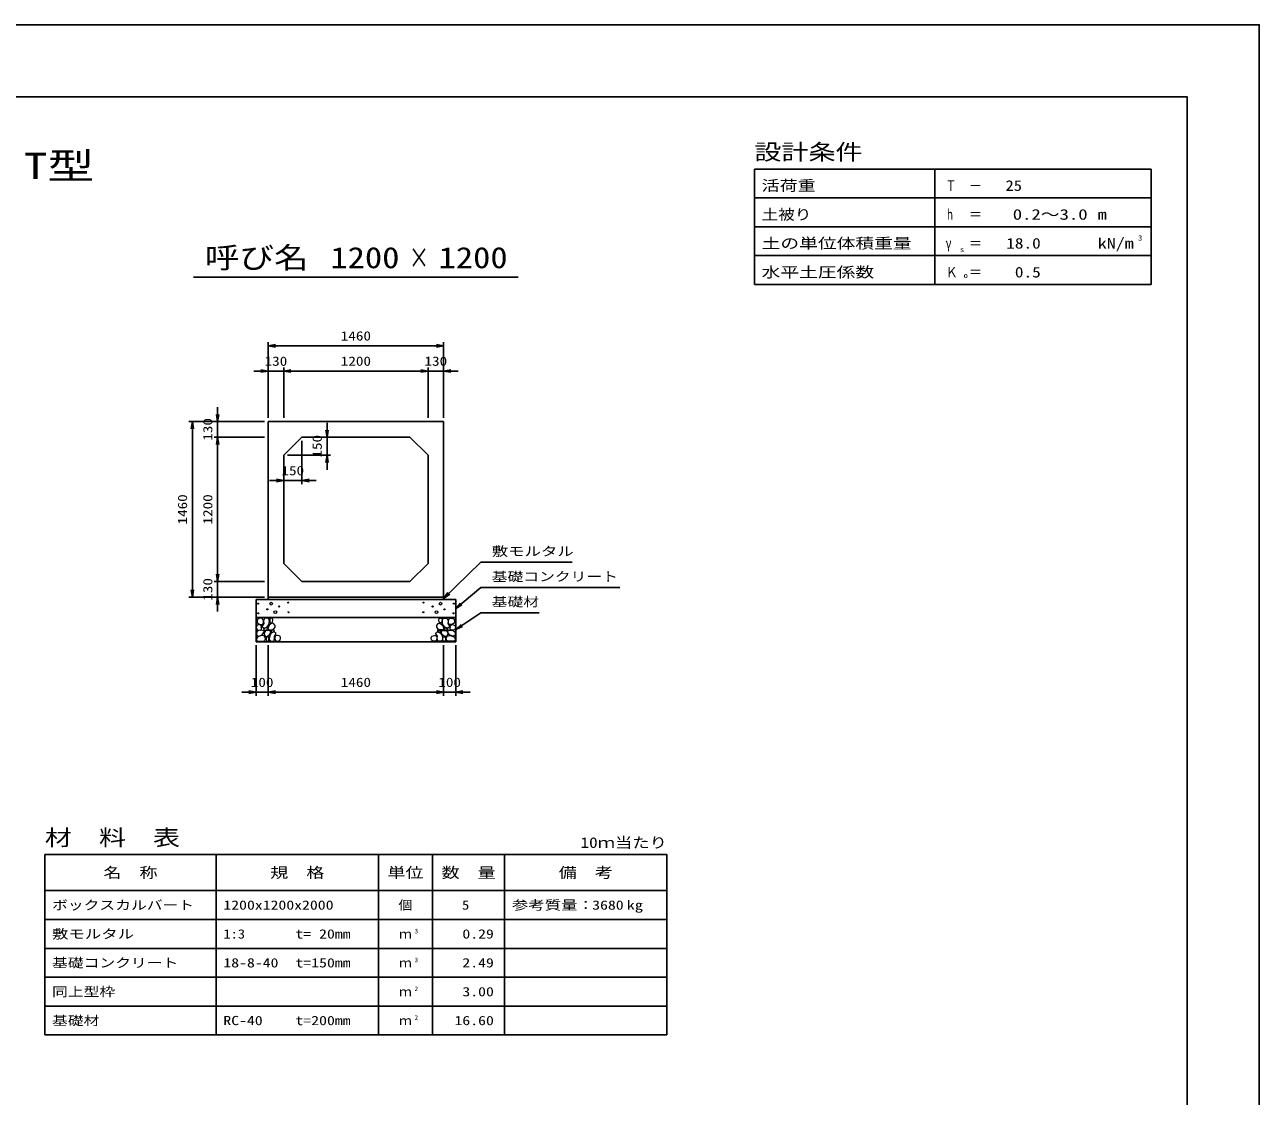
# Model space of a CAD drawing. Units: millimetres at full size. Extents: x 0 to 25230, y 0 to 17820.
# Drawn here: x 14960 to 25230, y 8910 to 17820 of the extents above; entities that cross this region are included whole.
import ezdxf
from ezdxf.enums import TextEntityAlignment as Align

# ---------------------------------------------------------------- set-up
doc = ezdxf.new("R2010")
doc.units = ezdxf.units.MM
for name, color, linetype, lineweight in [('D-DCR-HCHn', 4, 'Continuous', 9), ('D-MTR-FRAM', 7, 'Continuous', 25), ('D-MTR-LINE', 7, 'Continuous', 25), ('D-STR-DIM', 7, 'Continuous', 25), ('D-STR-STRn', 1, 'Continuous', 25), ('D-STR-TXT', 7, 'Continuous', 25), ('D-TTL', 2, 'Continuous', 25), ('D-TTL-FRAM', 2, 'Continuous', 25), ('D-TTL-LINE', 7, 'Continuous', 25), ('D-TTL-TXT', 7, 'Continuous', 25)]:
    doc.layers.add(name, color=color, linetype=linetype, lineweight=lineweight)
doc.layers.add('D-MTR', color=7, linetype='Continuous')
doc.layers.add('D-MTR-TXT', color=7, linetype='Continuous')
doc.styles.add('ＭＳ ゴシック', font='')
doc.styles.get('ＭＳ ゴシック').set_extended_font_data('MS Gothic')

# ---------------------------------------------------------------- blocks, each defined once
blk = doc.blocks.new('open_arrow')
at = {"color": 0, "linetype": 'Continuous', "lineweight": -2}
blk.add_lwpolyline([(7.5, 1.25), (0, 0), (7.5, -1.25)], dxfattribs=at)

msp = doc.modelspace()

# ---------------------------------------------------------------- linework, layer by layer
at = {"layer": 'D-DCR-HCHn'}
for points in [[(16936.198, 12881.594), (16915.395, 12886.217), (16896.904, 12876.971), (16894.592, 12856.168), (16899.215, 12839.988), (16922.33, 12833.053), (16938.51, 12833.053), (16945.444, 12844.611), (16945.444, 12870.037)], [(16954.69, 12883.906), (16947.756, 12863.102), (16950.067, 12839.988), (16933.887, 12814.562), (16954.69, 12803.005), (16977.805, 12814.562), (16991.673, 12833.053), (16996.296, 12863.102), (16991.673, 12879.283), (16977.805, 12886.217)], [(16993.985, 12828.431), (16982.427, 12800.693), (16991.673, 12789.136), (17019.411, 12789.136), (17030.968, 12793.759), (17042.525, 12809.939), (17042.525, 12823.808), (17030.968, 12842.299), (17017.099, 12844.611)], [(16998.608, 12879.283), (16998.608, 12851.545), (17010.165, 12844.611), (17021.722, 12851.545), (17024.034, 12867.725), (17021.722, 12881.594), (17005.542, 12886.217)], [(18436.015, 12828.431), (18447.573, 12800.693), (18438.327, 12789.136), (18410.589, 12789.136), (18399.032, 12793.759), (18387.475, 12809.939), (18387.475, 12823.808), (18399.032, 12842.299), (18412.901, 12844.611)], [(18431.392, 12879.283), (18431.392, 12851.545), (18419.835, 12844.611), (18408.278, 12851.545), (18405.966, 12867.725), (18408.278, 12881.594), (18424.458, 12886.217)], [(18475.31, 12883.906), (18482.244, 12863.102), (18479.933, 12839.988), (18496.113, 12814.562), (18475.31, 12803.005), (18452.195, 12814.562), (18438.327, 12833.053), (18433.704, 12863.102), (18438.327, 12879.283), (18452.195, 12886.217)], [(18493.802, 12881.594), (18514.605, 12886.217), (18533.096, 12876.971), (18535.408, 12856.168), (18530.785, 12839.988), (18507.67, 12833.053), (18491.49, 12833.053), (18484.556, 12844.611), (18484.556, 12870.037)], [(16892.281, 12823.808), (16885.346, 12803.005), (16894.592, 12789.136), (16917.707, 12786.824), (16933.488, 12793.599), (16926.952, 12809.939), (16931.575, 12819.185), (16922.33, 12828.431), (16908.461, 12833.053)], [(16936.155, 12747.009), (16953.277, 12772.692), (16951.137, 12779.112), (16927.594, 12785.533), (16906.192, 12783.393), (16891.21, 12770.551), (16889.07, 12755.57), (16891.21, 12740.588), (16908.332, 12736.308)], [(16944.716, 12693.503), (16959.698, 12699.924), (16963.978, 12721.326), (16955.417, 12736.308), (16940.435, 12740.588), (16921.173, 12738.448), (16899.771, 12729.887), (16889.07, 12717.045), (16889.07, 12702.064), (16895.49, 12693.503), (16921.173, 12695.643)], [(16959.313, 12803.005), (16947.756, 12793.759), (16952.379, 12786.824), (16968.559, 12786.824), (16975.493, 12789.136), (16980.116, 12798.382), (16973.182, 12805.316)], [(16996.082, 12747.009), (17006.783, 12772.692), (16998.222, 12783.393), (16972.539, 12783.393), (16961.838, 12779.112), (16951.137, 12764.131), (16951.137, 12751.289), (16961.838, 12734.167), (16974.679, 12732.027)], [(17032.466, 12695.643), (17038.886, 12714.905), (17036.746, 12736.308), (17051.728, 12759.85), (17032.466, 12770.551), (17011.063, 12759.85), (16998.222, 12742.728), (16993.941, 12714.905), (16998.222, 12699.924), (17011.063, 12693.503)], [(17028.185, 12770.551), (17038.886, 12779.112), (17034.606, 12785.533), (17019.624, 12785.533), (17013.204, 12783.393), (17008.923, 12774.832), (17015.344, 12768.411)], [(17049.588, 12697.783), (17068.85, 12693.503), (17085.972, 12702.064), (17088.112, 12721.326), (17083.831, 12736.308), (17062.429, 12742.728), (17047.447, 12742.728), (17041.027, 12732.027), (17041.027, 12708.484)], [(18380.412, 12697.783), (18361.15, 12693.503), (18344.028, 12702.064), (18341.888, 12721.326), (18346.169, 12736.308), (18367.571, 12742.728), (18382.553, 12742.728), (18388.973, 12732.027), (18388.973, 12708.484)], [(18397.534, 12695.643), (18391.114, 12714.905), (18393.254, 12736.308), (18378.272, 12759.85), (18397.534, 12770.551), (18418.937, 12759.85), (18431.778, 12742.728), (18436.059, 12714.905), (18431.778, 12699.924), (18418.937, 12693.503)], [(18401.815, 12770.551), (18391.114, 12779.112), (18395.394, 12785.533), (18410.376, 12785.533), (18416.796, 12783.393), (18421.077, 12774.832), (18414.656, 12768.411)], [(18433.918, 12747.009), (18423.217, 12772.692), (18431.778, 12783.393), (18457.461, 12783.393), (18468.162, 12779.112), (18478.863, 12764.131), (18478.863, 12751.289), (18468.162, 12734.167), (18455.321, 12732.027)], [(18470.687, 12803.005), (18482.244, 12793.759), (18477.621, 12786.824), (18461.441, 12786.824), (18454.507, 12789.136), (18449.884, 12798.382), (18456.818, 12805.316)], [(18485.284, 12693.503), (18470.302, 12699.924), (18466.022, 12721.326), (18474.583, 12736.308), (18489.565, 12740.588), (18508.827, 12738.448), (18530.229, 12729.887), (18540.93, 12717.045), (18540.93, 12702.064), (18534.51, 12693.503), (18508.827, 12695.643)], [(18493.845, 12747.009), (18476.723, 12772.692), (18478.863, 12779.112), (18502.406, 12785.533), (18523.808, 12783.393), (18538.79, 12770.551), (18540.93, 12755.57), (18538.79, 12740.588), (18521.668, 12736.308)], [(18537.719, 12823.808), (18544.654, 12803.005), (18535.408, 12789.136), (18512.293, 12786.824), (18496.512, 12793.599), (18503.048, 12809.939), (18498.425, 12819.185), (18507.67, 12828.431), (18521.539, 12833.053)], [(16991.801, 12699.924), (16991.801, 12725.606), (16981.1, 12732.027), (16970.399, 12725.606), (16968.259, 12710.625), (16970.399, 12697.783), (16985.381, 12693.503)], [(18438.199, 12699.924), (18438.199, 12725.606), (18448.9, 12732.027), (18459.601, 12725.606), (18461.741, 12710.625), (18459.601, 12697.783), (18444.619, 12693.503)]]:
    msp.add_lwpolyline(points, close=True, dxfattribs=at)
for centre, radius in [((16901.091, 13006.145), 4.5), ((16978.437, 12958.641), 4.5), ((17010.004, 13006.145), 11.25), ((17044.996, 12934.955), 11.25), ((17076.563, 12982.459), 4.5), ((17152.197, 13015.221), 4.5), ((18277.803, 13015.221), 4.5), ((18353.437, 12982.459), 4.5), ((18385.004, 12934.955), 11.25), ((18419.996, 13006.145), 11.25), ((18451.563, 12958.641), 4.5), ((18528.909, 13006.145), 4.5), ((16902.803, 12925.879), 4.5), ((17153.909, 12934.955), 4.5), ((18276.091, 12934.955), 4.5), ((18527.197, 12925.879), 4.5)]:
    msp.add_circle(centre, radius, dxfattribs=at)
at = {"layer": 'D-MTR-FRAM'}
for p, q in [((15127.5, 10920), (20302.5, 10920)), ((15127.5, 10920), (15127.5, 9420)), ((20302.5, 10920), (20302.5, 9420)), ((15127.5, 9420), (20302.5, 9420))]:
    msp.add_line(p, q, dxfattribs=at)
at = {"layer": 'D-MTR-LINE'}
for p, q in [((16552.5, 10920), (16552.5, 9420)), ((17902.5, 10920), (17902.5, 9420)), ((18352.5, 10920), (18352.5, 9420)), ((18952.5, 10920), (18952.5, 9420)), ((15127.5, 10620), (20302.5, 10620)), ((15127.5, 10380), (20302.5, 10380)), ((15127.5, 10140), (20302.5, 10140)), ((15127.5, 9900), (20302.5, 9900)), ((15127.5, 9660), (20302.5, 9660))]:
    msp.add_line(p, q, dxfattribs=at)
at = {"layer": 'D-STR-DIM'}
for p, q in [((16985, 14550), (16985, 15180)), ((16985, 15150), (18445, 15150)), ((18445, 14550), (18445, 15180)), ((16865, 14940), (17235, 14940)), ((16985, 14550), (16985, 14970)), ((17115, 14550), (17115, 14970)), ((17115, 14550), (17115, 14970)), ((17115, 14940), (18315, 14940)), ((18195, 14940), (18565, 14940)), ((18315, 14550), (18315, 14970)), ((18315, 14550), (18315, 14970)), ((18445, 14550), (18445, 14970)), ((16565, 14270), (16565, 14640)), ((16955, 14520), (16325, 14520)), ((16355, 13060), (16355, 14520)), ((16955, 14520), (16535, 14520)), ((17475, 14120), (17475, 14510)), ((16955, 14390), (16535, 14390)), ((16955, 14390), (16535, 14390)), ((16565, 13190), (16565, 14390)), ((17295, 14390), (17505, 14390)), ((17265, 14360), (17265, 14000)), ((17115, 14210), (17115, 14000)), ((17145, 14240), (17505, 14240)), ((17385, 14030), (16995, 14030)), ((16565, 12940), (16565, 13310)), ((16955, 13190), (16535, 13190)), ((16955, 13190), (16535, 13190)), ((16955, 13060), (16325, 13060)), ((16955, 13060), (16535, 13060)), ((16885, 12660), (16885, 12240)), ((16985, 12660), (16985, 12240)), ((16985, 12660), (16985, 12240)), ((18445, 12660), (18445, 12240)), ((18445, 12660), (18445, 12240)), ((18545, 12660), (18545, 12240)), ((17105, 12270), (16765, 12270)), ((16985, 12270), (18445, 12270)), ((18325, 12270), (18665, 12270))]:
    msp.add_line(p, q, dxfattribs=at)
at = {"layer": 'D-STR-STRn'}
for p, q in [((16985, 14520), (18445, 14520)), ((16985, 13060), (16985, 14520)), ((18445, 14520), (18445, 13060)), ((17265, 14390), (17115, 14240)), ((17265, 14390), (18165, 14390)), ((18315, 14240), (18165, 14390)), ((17115, 13340), (17115, 14240)), ((18315, 14240), (18315, 13340)), ((17115, 13340), (17265, 13190)), ((18165, 13190), (18315, 13340)), ((18165, 13190), (17265, 13190)), ((18445, 13060), (16985, 13060)), ((16985, 13060), (16985, 13040)), ((18445, 13060), (18445, 13040)), ((16885, 12690), (16885, 13040)), ((16885, 13040), (18545, 13040)), ((18545, 13040), (18545, 12690)), ((16885, 12890), (18545, 12890)), ((16885, 12690), (18545, 12690))]:
    msp.add_line(p, q, dxfattribs=at)
at = {"layer": 'D-STR-TXT'}
for points in [[(18445, 13050), (18755, 13350), (18815, 13350), (19514.975, 13350)], [(18545, 12965), (18755, 13140), (18815, 13140), (19910.457, 13140)], [(18545, 12790), (18755, 12930), (18815, 12930), (19239.416, 12930)]]:
    msp.add_lwpolyline(points, dxfattribs=at)
at = {"layer": 'D-TTL'}
for points in [[(0, 0), (25230, 0), (25230, 17820), (0, 17820)], [(600, 600), (24630, 600), (24630, 17220), (600, 17220)]]:
    msp.add_lwpolyline(points, close=True, dxfattribs=at)
at = {"layer": 'D-TTL-FRAM'}
for p, q in [((24330, 16620), (21030, 16620)), ((21030, 16620), (21030, 15660)), ((24330, 16620), (24330, 15660)), ((24330, 15660), (21030, 15660))]:
    msp.add_line(p, q, dxfattribs=at)
at = {"layer": 'D-TTL-LINE'}
for p, q in [((22530, 16620), (22530, 15660)), ((24330, 16380), (21030, 16380)), ((24330, 16140), (21030, 16140)), ((24330, 15900), (21030, 15900))]:
    msp.add_line(p, q, dxfattribs=at)
at = {"layer": 'D-TTL-TXT'}
msp.add_line((16365, 15720), (19065, 15720), dxfattribs=at)

# ---------------------------------------------------------------- block references
at = {"layer": 'D-STR-DIM', "xscale": 8, "yscale": 8}
for p in [(16985, 15150), (17115, 14940), (17115, 14940), (18445, 14940), (17265, 14030), (16985, 12270), (16985, 12270), (18545, 12270)]:
    msp.add_blockref('open_arrow', p, dxfattribs=at)
for p, rotation in [((18445, 15150), 180), ((16985, 14940), 180), ((18315, 14940), 180), ((18315, 14940), 180), ((16355, 14520), 270), ((16565, 14520), 90), ((16565, 14390), 270), ((16565, 14390), 270), ((17475, 14390), 90), ((17475, 14240), 270), ((17115, 14030), 180), ((16565, 13190), 90), ((16565, 13190), 90), ((16355, 13060), 90), ((16565, 13060), 270), ((16885, 12270), 180), ((18445, 12270), 180), ((18445, 12270), 180)]:
    msp.add_blockref('open_arrow', p, dxfattribs=dict(at, rotation=rotation))
at = {"layer": 'D-STR-TXT', "xscale": 8, "yscale": 8}
for p, rotation in [((18445, 13050), 44.1), ((18545, 12965), 39.8), ((18545, 12790), 33.7)]:
    msp.add_blockref('open_arrow', p, dxfattribs=dict(at, rotation=rotation))

# ---------------------------------------------------------------- texts
at = {"layer": 'D-MTR', "style": 'ＭＳ ゴシック', "width": 1.25}
msp.add_text('材\u3000料\u3000表', height=132, dxfattribs=at).set_placement((15127.5, 10956), align=Align.BOTTOM_LEFT)
at = {"layer": 'D-MTR', "style": 'ＭＳ ゴシック', "width": 1.2}
msp.add_text('10ｍ当たり', height=87.98, dxfattribs=at).set_placement((20302.5, 10949), align=Align.BOTTOM_RIGHT)
at = {"layer": 'D-MTR-TXT', "style": 'ＭＳ ゴシック'}
for s, height, width, p in [('名\u3000称', 87.98, 1.25, (15840, 10770)), ('規\u3000格', 87.98, 1.25, (17227.5, 10770)), ('単位', 87.98, 1.25, (18127.5, 10770)), ('数\u3000量', 87.98, 1.25, (18652.5, 10770)), ('備\u3000考', 87.98, 1.25, (19627.5, 10770)), ('個', 76.98, 1.1, (18127.5, 10500))]:
    msp.add_text(s, height=height, dxfattribs=dict(at, width=width)).set_placement(p, align=Align.MIDDLE_CENTER)
for s, width, p in [('ボックスカルバート', 1.25, (15187.5, 10500)), ('1200x1200x2000', 1.25, (16612.5, 10500)), ('参考質量：    kg', 1.3, (19012.5, 10500)), ('敷モルタル', 1.3, (15187.5, 10260)), ('1:3', 1.15, (16612.5, 10260)), ('t= 20mm', 1.25, (17212.5, 10260)), ('基礎コンクリート', 1.25, (15187.5, 10020)), ('18-8-40', 1.25, (16612.5, 10020)), ('t=150mm', 1.25, (17212.5, 10020)), ('同上型枠', 1.25, (15187.5, 9780)), ('基礎材', 1.25, (15187.5, 9540)), ('RC-40', 1.25, (16612.5, 9540)), ('t=200mm', 1.25, (17212.5, 9540))]:
    msp.add_text(s, height=76.98, dxfattribs=dict(at, width=width)).set_placement(p, align=Align.MIDDLE_LEFT)
for s, width, p in [('5', 1.15, (18657.83, 10500)), ('3680', 1.25, (19942.5, 10500)), ('0.29', 1.25, (18862.5, 10260)), ('2.49', 1.25, (18862.5, 10020)), ('3.00', 1.25, (18862.5, 9780)), ('16.60', 1.25, (18862.5, 9540))]:
    msp.add_text(s, height=76.98, dxfattribs=dict(at, width=width)).set_placement(p, align=Align.MIDDLE_RIGHT)
for p in [(18127.5, 10260), (18127.5, 10020), (18127.5, 9780), (18127.5, 9540)]:
    msp.add_text('ｍ', height=76.98, dxfattribs=at).set_placement(p, align=Align.MIDDLE_CENTER)
at = {"layer": 'D-MTR-TXT', "style": 'ＭＳ ゴシック', "width": 1.15}
for s, p in [('3', (18202.5, 10253)), ('3', (18202.5, 10013)), ('2', (18202.5, 9773)), ('2', (18202.5, 9533))]:
    msp.add_text(s, height=38.49, dxfattribs=at).set_placement(p, align=Align.BOTTOM_LEFT)
at = {"layer": 'D-STR-DIM', "style": 'ＭＳ ゴシック', "width": 1.2}
for s, p in [('1460', (17715, 15232.5)), ('130', (17050, 15022.5)), ('1200', (17715, 15022.5)), ('130', (18380, 15022.5)), ('150', (17190, 14112.5)), ('100', (16935, 12352.5)), ('1460', (17715, 12352.5)), ('100', (18495, 12352.5))]:
    msp.add_text(s, height=76.98, dxfattribs=at).set_placement(p, align=Align.MIDDLE_CENTER)
for s, p in [('130', (16482.5, 14455)), ('150', (17392.5, 14315)), ('1460', (16272.5, 13790)), ('1200', (16482.5, 13790)), ('130', (16482.5, 13125))]:
    msp.add_text(s, height=76.98, rotation=90, dxfattribs=at).set_placement(p, align=Align.MIDDLE_CENTER)
at = {"layer": 'D-STR-TXT', "style": 'ＭＳ ゴシック'}
for s, width, p in [('敷モルタル', 1.3, (18845, 13380)), ('基礎コンクリート', 1.25, (18845, 13170)), ('基礎材', 1.25, (18845, 12960))]:
    msp.add_text(s, height=76.98, dxfattribs=dict(at, width=width)).set_placement(p, align=Align.BOTTOM_LEFT)
at = {"layer": 'D-TTL-TXT', "style": 'ＭＳ ゴシック'}
for s, height, width, p in [('設計条件', 132, 1.25, (21030, 16656)), ('活荷重', 87.98, 1.25, (21090, 16412)), ('Ｔ', 87.98, 0.75, (22620, 16412)), ('－', 87.98, 0.95, (22812, 16412)), ('土被り', 87.98, 1.15, (21090, 16172)), ('ｈ', 87.98, 0.6, (22620, 16172)), ('＝', 87.98, 0.95, (22812, 16172)), ('m', 87.98, 1.25, (23886, 16172)), ('土の単位体積重量', 87.98, 1.3, (21090, 15932)), ('γ', 87.98, 0.75, (22620, 15932)), ('＝', 87.98, 0.95, (22812, 15932)), ('kN/m', 87.98, 1.25, (23886, 15932)), ('3', 43.99, 1.15, (24222, 16012)), ('s', 43.99, 1.15, (22740, 15916)), ('水平土圧係数', 87.98, 1.3, (21090, 15692)), ('Ｋ', 87.98, 0.85, (22620, 15692)), ('o', 43.99, 1.2, (22770, 15700)), ('＝', 87.98, 0.95, (22812, 15692))]:
    msp.add_text(s, height=height, dxfattribs=dict(at, width=width)).set_placement(p, align=Align.BOTTOM_LEFT)
for s, height, width, p in [('DCJボックスカルバート K型・T型', 219.9, 1.3, (12615, 16470)), ('呼び名', 176, 1.2, (16890, 15742.5)), ('1200', 176, 1.2, (17790, 15742.5)), ('×', 176, 0.7, (18240, 15742.5)), ('1200', 176, 1.2, (18690, 15742.5))]:
    msp.add_text(s, height=height, dxfattribs=dict(at, width=width)).set_placement(p, align=Align.BOTTOM_CENTER)
for s, width, p in [('25', 1.15, (23256.061, 16412)), ('0.2～3.0', 1.3, (23801.848, 16172)), ('18.0', 1.2, (23412, 15932)), ('0.5', 1.2, (23412, 15692))]:
    msp.add_text(s, height=87.98, dxfattribs=dict(at, width=width)).set_placement(p, align=Align.BOTTOM_RIGHT)

doc.saveas('drawing.dxf')
